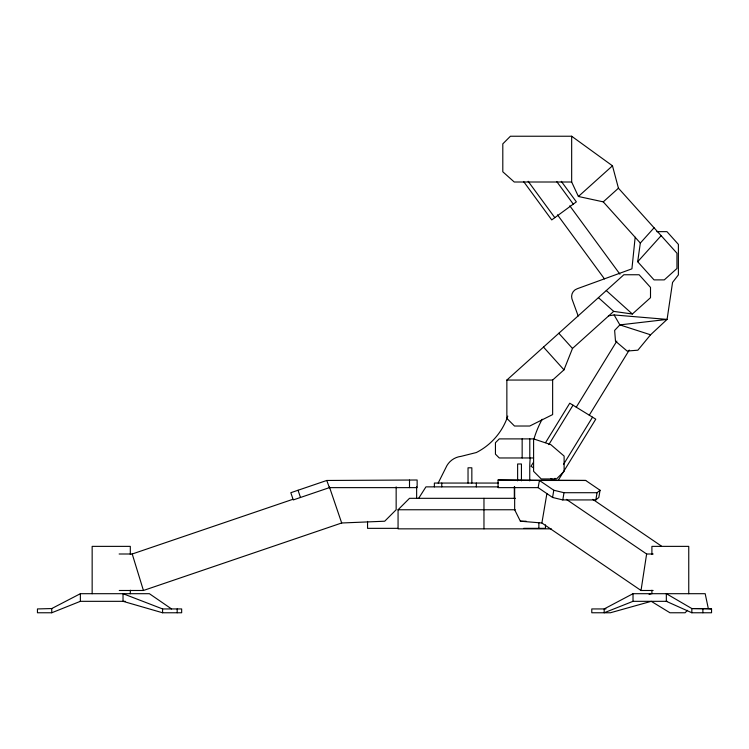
<?xml version="1.0" encoding="UTF-8"?>
<svg xmlns="http://www.w3.org/2000/svg" width="749" height="749" viewBox="0 0 749 749"><rect width="100%" height="100%" fill="white"/><g stroke="black" fill="none" stroke-linecap="round" stroke-linejoin="round"><path stroke-width="1.12" d="M640.329 243.051L603.263 201.865L578.397 196.481L571.665 182.007L514.245 182.007L502.804 171.783L502.804 143.864L510.425 136.234L571.665 136.234L612.476 165.81L618.44 188.205L676.956 253.228L676.956 268.488L664.288 279.883L654.027 279.883L637.689 261.738L640.329 243.051L654.064 227.79M653.147 590.484L641.022 590.484L646.621 553.998L566.403 499.377M641.022 590.484L541.892 522.989L546.882 493.647M552.565 497.467L553.801 490.249L539.439 480.465L498.066 480.043L498.066 487.636L538.128 487.636L552.565 497.467L562.789 499.929L595.829 499.929L598.826 497.467L600.052 490.249L585.69 480.465L498.066 480.043M562.789 499.929L564.016 492.711L597.056 492.711L600.052 490.249M595.829 499.929L597.056 492.711M538.128 487.636L539.439 480.465L585.69 480.465M563.978 369.847L572.489 348.454L613.674 311.378L632.362 314.018L650.506 297.69L650.506 287.419L639.112 274.752L623.851 274.752L506.858 380.052L506.858 418.391L514.488 426.022L529.749 426.022L552.64 414.581L552.64 380.052L563.978 369.847L543.493 347.077M438.184 483.058L445.814 467.797A18.94 18.94 0 0 1 461.075 456.356L476.336 452.536A63.422 63.422 0 0 0 507.785 416.088M533.457 462.348L531.032 466.29L533.475 467.788M545.562 442.631L569.764 403.205L595.773 419.168L558.258 480.287M548.811 444.634L573.013 405.2M576.262 407.194L616.848 341.076M589.276 415.18L629.254 350.055M555.009 478.293L553.792 480.268L550.871 478.471M563.473 464.492L592.525 417.174M418.654 498.328L425.947 486.869L498.254 486.878M608.385 315.844L614.114 314.954L667.087 319.402L650.572 334.794L637.876 350.186L627.119 351.047L615.5 341.16L614.629 330.403L619.872 324.897L667.087 319.402L672.555 282.429L678.388 274.883L678.388 244.371L666.947 231.647L656.836 231.647M637.689 261.738L661.152 235.663M687.432 610.313L685.129 612.766L669.952 612.766L651.255 601.325L610.388 612.766L591.785 612.766L591.785 608.937L605.96 608.937M551.292 528.841L398.065 528.841L398.065 509.76L409.506 498.319L515.378 498.319M578.397 196.481L612.476 165.81M603.263 201.865L618.44 188.205M711.55 608.937L691.833 608.553L666.338 593.695L666.338 601.325L691.833 612.766L711.55 612.766L711.55 608.937L708.311 608.553L705.184 593.695L633.017 593.695L604.181 608.937L604.181 612.766L633.017 601.325L667.265 601.325M125.317 601.325L80.368 601.325L51.756 612.766L37.45 612.766L37.45 608.937L51.756 608.553L80.368 593.695L149.388 593.695L171.549 608.937M649.102 594.5L651.255 593.695M326.77 480.465L290.818 492.711L293.271 499.929L329.391 487.636L417.137 487.636L417.137 480.006L326.77 480.465L329.391 487.636M119.138 553.998L132.217 553.998L292.84 499.321M119.26 590.484L143.424 590.484L341.684 522.989L384.705 521.21L396.155 509.76L396.155 486.869M506.858 380.052L552.64 380.052M533.597 438.895L533.597 471.318L541.227 478.948L556.488 478.948L564.119 471.318L564.119 456.066L550.768 444.616L533.597 438.895L499.265 438.895L495.445 442.706L495.445 454.156L499.265 457.967L533.597 457.967M498.45 483.058L434.373 483.058L434.373 486.878M398.065 509.76L515.312 509.76M514.657 486.869L514.657 509.76L520.377 521.21L526.126 521.21M397.934 528.345L367.544 528.345L367.544 521.416M523.673 528.345L545.478 528.345L545.478 524.88M646.621 553.998L653.165 553.998M708.311 608.553L691.833 608.553L691.833 612.766M162.58 608.937L181.661 608.937L181.661 612.766L162.58 612.766L123.023 601.325L123.023 593.695L162.58 608.937L162.58 612.766M520.377 521.21L541.892 522.989M553.801 490.249L564.016 492.711M650.572 334.794L619.872 324.897L614.114 314.954M592.834 499.377L661.451 546.096M606.287 290.556L632.362 314.018M598.414 297.643L613.674 311.378M558.829 333.277L572.489 348.454M561.301 181.342L576.356 201.865L551.741 219.916L523.701 181.67M556.863 181.735L573.275 204.121M569.783 205.816L619.947 274.209M557.481 214.841L604.452 278.881M528.139 181.286L554.822 217.659M578.181 315.994L571.918 298.795A8.23 8.23 0 0 1 577.301 288.711L631.922 268.835L634.955 239.24A8.614 8.614 0 0 1 635.433 237.255M329.391 486.869L341.684 522.989M298.036 490.249L300.499 497.467M132.217 553.998L143.424 590.484M702.89 608.937L702.89 612.766M688.752 593.742L688.752 546.367L651.902 546.367L651.902 554.457M651.902 590.231L651.902 593.742M633.017 593.695L633.017 601.325M571.665 136.234L571.665 182.007M538.868 522.568L538.868 528.345M529.786 438.895L529.786 457.967M529.749 480.877L529.749 467.797A100.881 100.881 0 0 1 530.255 457.676M522.156 438.895L522.156 457.967M521.435 480.83L521.435 463.987L517.625 463.987L517.625 480.83M514.32 486.766L514.32 498.319M483.966 498.319L483.966 528.841M476.336 483.058L476.336 486.878M471.842 483.077L471.842 467.797L468.031 467.797L468.031 483.077M441.77 483.058L441.77 486.878M416.641 486.766L416.641 498.319M409.506 480.043L409.506 487.636M177.176 608.937L177.176 612.766M130.307 554.457L130.307 546.367L92.155 546.367L92.155 593.742M130.307 590.231L130.307 593.742M80.368 593.695L80.368 601.325M51.756 608.553L51.756 612.766M533.962 438.933A100.881 100.881 0 0 1 542.201 419.234"/></g></svg>
